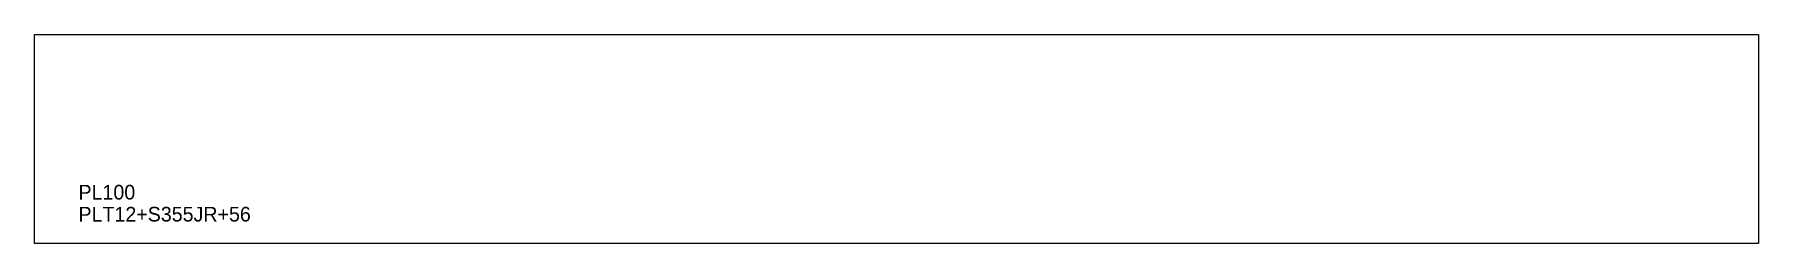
# Model space of a CAD drawing. Extents: x 0 to 1175, y 0 to 142.
import ezdxf

# ---------------------------------------------------------------- set-up
doc = ezdxf.new("R2010")
doc.units = 0
for name, color, linetype in [('CUT', 7, 'CONTINUOUS'), ('SCRIBE', 3, 'CONTINUOUS'), ('TEXT', 7, 'CONTINUOUS')]:
    doc.layers.add(name, color=color, linetype=linetype)

msp = doc.modelspace()

# ---------------------------------------------------------------- linework, layer by layer
at = {"layer": 'CUT', "color": 7, "linetype": 'CONTINUOUS'}
msp.add_lwpolyline([(0, 0), (0, 142.5), (1175.32, 142.5), (1175.32, 0)], close=True, dxfattribs=at)

# ---------------------------------------------------------------- texts
at = {"layer": 'SCRIBE', "color": 3}
msp.add_text('PL100', height=10, dxfattribs=at).set_placement((30, 30))
at = {"layer": 'TEXT', "color": 7}
msp.add_text('PLT12+S355JR+56', height=10, dxfattribs=at).set_placement((30, 15))

doc.saveas('drawing.dxf')
